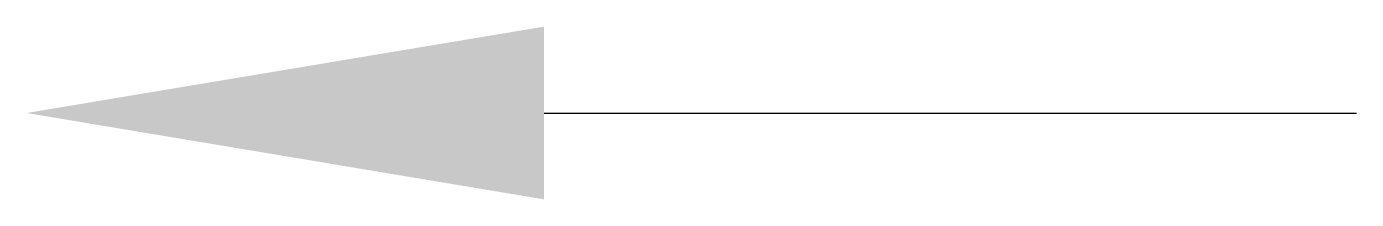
# Model space of a CAD drawing. Extents: x -13543.571 to -13542.672, y -35994.113 to -35993.997.
import ezdxf

# ---------------------------------------------------------------- set-up
doc = ezdxf.new("R2010")
doc.units = 0
doc.header["$MEASUREMENT"] = 0
doc.layers.add('2', color=2, linetype='CONTINUOUS')

msp = doc.modelspace()

# ---------------------------------------------------------------- linework, layer by layer
at = {"layer": '2', "color": 2}
msp.add_line((-13543.22122, -35994.05487), (-13542.67181, -35994.05487), dxfattribs=at)
msp.add_solid([(-13543.22122, -35994.1132), (-13543.22122, -35993.99653), (-13543.57122, -35994.05487)], dxfattribs=at)

doc.saveas('drawing.dxf')
